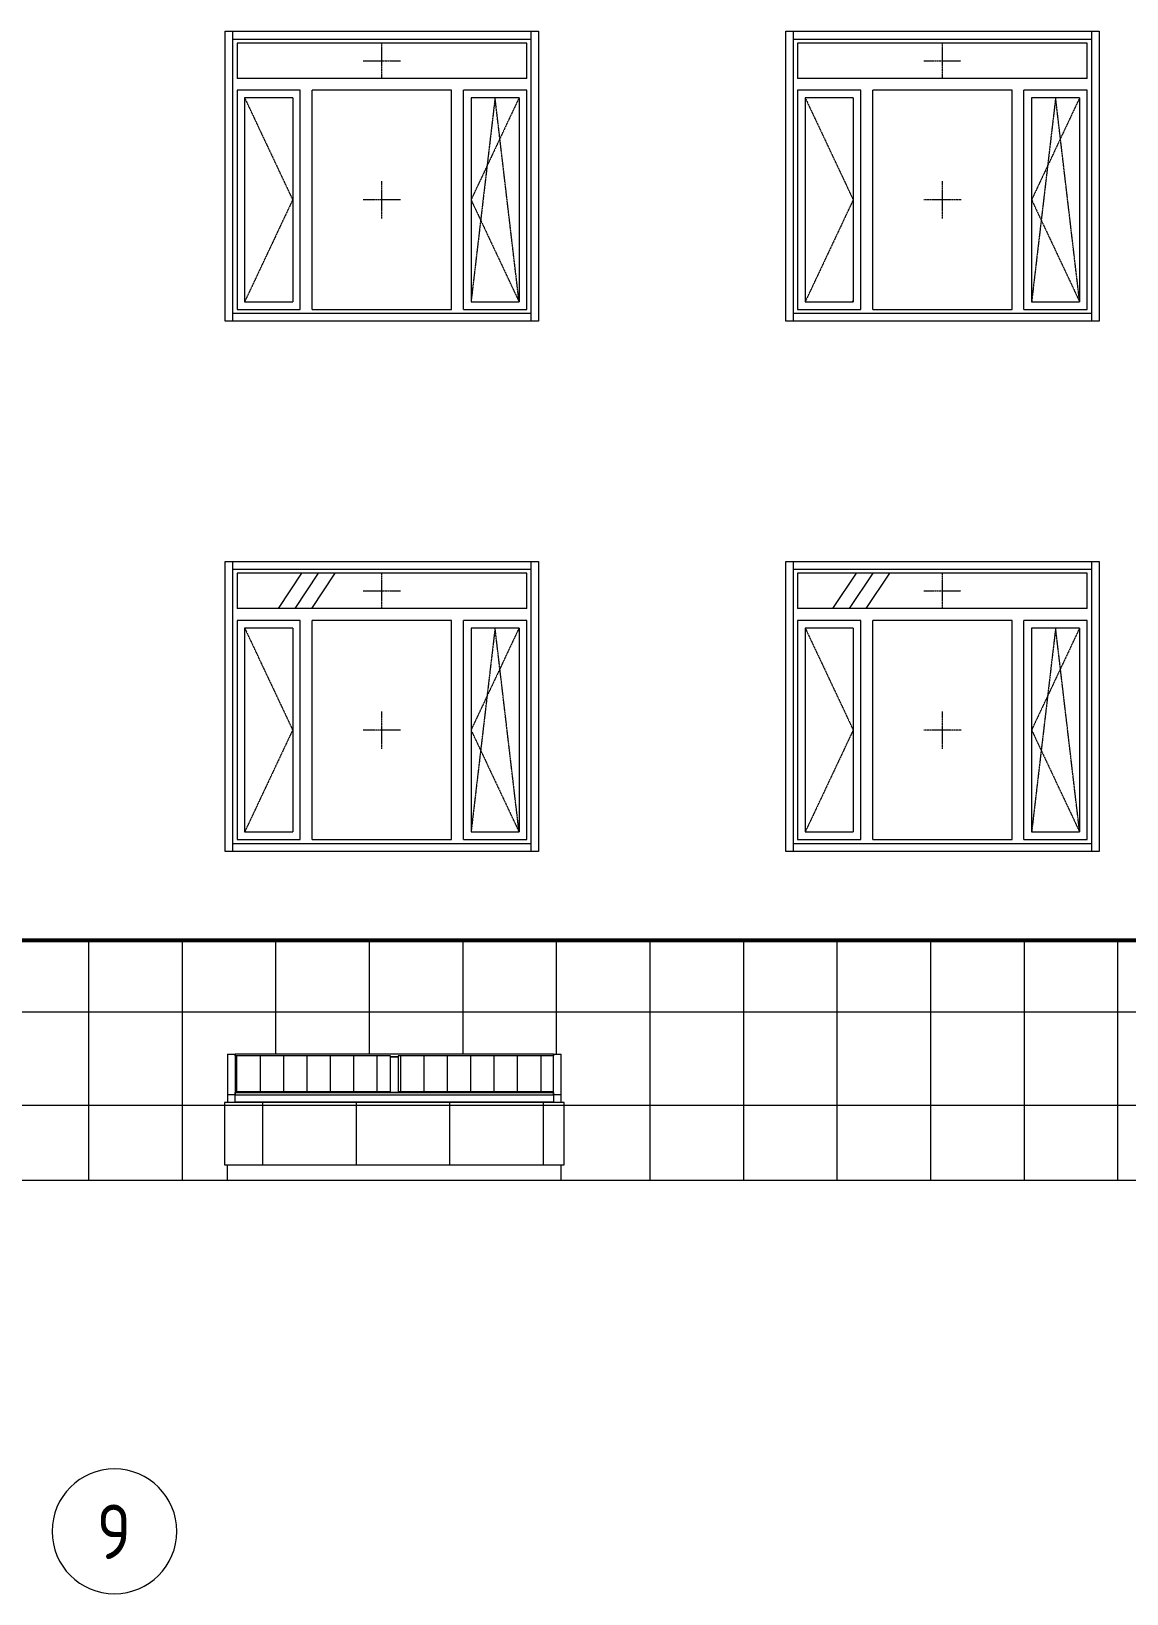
# Model space of a CAD drawing. Header units: millimetres. Extents: x -515342 to 330399, y -224905 to 507333.
# Drawn here: x 105780 to 112806, y -1932 to 8088 of the extents above; entities that cross this region are included whole.
import ezdxf

# ---------------------------------------------------------------- set-up
doc = ezdxf.new("R2010")
doc.units = ezdxf.units.MM
doc.linetypes.add('ASVP_Штриховая_ш2 п1', pattern=[3, 2, -1])
doc.layers.get('0').update_dxf_attribs({"lineweight": 0})
for name, color, linetype, lineweight in [('Витраж', 7, 'Continuous', 0), ('Линии', 7, 'Continuous', 0), ('Окна', 7, 'Continuous', 0), ('Окна открывание', 7, 'Continuous', 0), ('Оси', 7, 'Continuous', 0), ('Панели витража', 7, 'Continuous', 0), ('Стены внутренние', 7, 'Continuous', 0), ('Стены наружные', 7, 'Continuous', 0), ('Стены штриховка поверхности', 7, 'Continuous', 0)]:
    doc.layers.add(name, color=color, linetype=linetype, lineweight=lineweight)
doc.styles.add('GOST Common', font='', dxfattribs={"width": 0.9, "height": 350})
doc.styles.get('GOST Common').set_extended_font_data('GOST Common')
pattern_1 = [(236.31, (1066.07, 1244.6), (-1777.9963, -3556.002), [641.067, -5769.603]), (236.31, (1101.63, 1137.9), (-1777.9963, -3556.002), [384.64, -6026.03]), (236.31, (888.27, 1137.9), (-1777.9963, -3556.002), [384.64, -6026.03])]
pattern_2 = [(90, (-0.73, -6061.46), (-150, 9e-15), [])]
pattern_3 = [(90, (-0.73, 5281.66), (-150, 9e-15), [])]

# ---------------------------------------------------------------- blocks, each defined once
blk = doc.blocks.new('Окно_ПВХ_3Створки_1Фрамуга-верх - АР_Окно_ОП_1820_h_х1970_3ст2фр-в-V15-О_АР_Эскиз_Фасад 12-1 копия 1')
at = {"layer": 'Окна'}
h = blk.add_hatch(dxfattribs=at)
h.set_pattern_fill('FP_1', color=256, style=0, pattern_type=2)
h.set_pattern_definition(pattern_1)
h.paths.add_polyline_path([(-71911, 885), (-71712, 885), (-71712, 2193), (-72020, 2193), (-72020, 885)])
h = blk.add_hatch(dxfattribs=at)
h.set_pattern_fill('FP_1', color=256, style=0, pattern_type=2)
h.set_pattern_definition(pattern_1)
h.paths.add_polyline_path([(-70562, 885), (-70260, 885), (-70260, 2193), (-70568, 2193), (-70568, 885)])
at = {"layer": 'Окна открывание'}
h = blk.add_hatch(dxfattribs=at)
h.set_pattern_fill('FP_1', color=256, style=0, pattern_type=2)
h.set_pattern_definition(pattern_1)
h.paths.add_polyline_path([(-70787, 2318), (-70211, 2318), (-70211, 2544), (-72069, 2544), (-72069, 2318), (-71236, 2318)])
at = {"layer": 'Окна'}
for p, q in [((-70211, 2544), (-72069, 2544)), ((-72069, 2544), (-72069, 2318)), ((-70211, 2318), (-70211, 2544)), ((-70211, 2318), (-72069, 2318)), ((-71663, 2242), (-72069, 2242)), ((-72069, 2242), (-72069, 836)), ((-71663, 836), (-71663, 2242)), ((-70693, 2242), (-71587, 2242)), ((-71587, 836), (-71587, 2242)), ((-70693, 836), (-70693, 2242)), ((-70211, 2242), (-70617, 2242)), ((-70617, 836), (-70617, 2242)), ((-70211, 836), (-70211, 2242)), ((-72020, 2193), (-72020, 885)), ((-71712, 2193), (-72020, 2193)), ((-71712, 2193), (-71712, 885)), ((-70568, 2193), (-70568, 885)), ((-70260, 2193), (-70568, 2193)), ((-70260, 2193), (-70260, 885)), ((-72069, 836), (-71663, 836)), ((-72020, 885), (-71712, 885)), ((-71587, 836), (-70693, 836)), ((-70617, 836), (-70211, 836)), ((-70568, 885), (-70260, 885))]:
    blk.add_line(p, q, dxfattribs=at)
at = {"layer": 'Окна открывание', "linetype": 'ASVP_Штриховая_ш2 п1'}
for p, q in [((-71140, 2318), (-71140, 2544)), ((-71260, 2431), (-71020, 2431)), ((-72020, 2193), (-71712, 1539)), ((-70414, 2193), (-70568, 885)), ((-70260, 2193), (-70568, 1539)), ((-70260, 885), (-70414, 2193)), ((-71140, 1419), (-71140, 1659)), ((-71712, 1539), (-72020, 885)), ((-71020, 1539), (-71260, 1539)), ((-70568, 1539), (-70260, 885))]:
    blk.add_line(p, q, dxfattribs=at)
blk = doc.blocks.new('Окно_ПВХ_3Створки_1Фрамуга-верх - АР_Окно_ОП_1820_h_х1970_3ст2фр-в-V16-О_АР_Эскиз_Фасад 12-1 копия 1')
at = {"layer": 'Окна'}
h = blk.add_hatch(dxfattribs=at)
h.set_pattern_fill('FP_1', color=256, style=0, pattern_type=2)
h.set_pattern_definition(pattern_1)
h.paths.add_polyline_path([(-75509, 885), (-75307, 885), (-75307, 2193), (-75615, 2193), (-75615, 885)])
h = blk.add_hatch(dxfattribs=at)
h.set_pattern_fill('FP_1', color=256, style=0, pattern_type=2)
h.set_pattern_definition(pattern_1)
h.paths.add_polyline_path([(-74160, 885), (-73855, 885), (-73855, 2193), (-74163, 2193), (-74163, 885)])
at = {"layer": 'Окна открывание'}
h = blk.add_hatch(dxfattribs=at)
h.set_pattern_fill('FP_1', color=256, style=0, pattern_type=2)
h.set_pattern_definition(pattern_1)
h.paths.add_polyline_path([(-75664, 2318), (-73806, 2318), (-73806, 2544), (-75664, 2544), (-75664, 2432)])
at = {"layer": 'Окна'}
for p, q in [((-73806, 2544), (-75664, 2544)), ((-75664, 2544), (-75664, 2318)), ((-73806, 2318), (-73806, 2544)), ((-73806, 2318), (-75664, 2318)), ((-75258, 2242), (-75664, 2242)), ((-75664, 2242), (-75664, 836)), ((-75258, 836), (-75258, 2242)), ((-74288, 2242), (-75182, 2242)), ((-75182, 836), (-75182, 2242)), ((-74288, 836), (-74288, 2242)), ((-73806, 2242), (-74212, 2242)), ((-74212, 836), (-74212, 2242)), ((-73806, 836), (-73806, 2242)), ((-75615, 2193), (-75615, 885)), ((-75307, 2193), (-75615, 2193)), ((-75307, 2193), (-75307, 885)), ((-74163, 2193), (-74163, 885)), ((-73855, 2193), (-74163, 2193)), ((-73855, 2193), (-73855, 885)), ((-75664, 836), (-75258, 836)), ((-75615, 885), (-75307, 885)), ((-75182, 836), (-74288, 836)), ((-74212, 836), (-73806, 836)), ((-74163, 885), (-73855, 885))]:
    blk.add_line(p, q, dxfattribs=at)
at = {"layer": 'Окна открывание', "linetype": 'ASVP_Штриховая_ш2 п1'}
for p, q in [((-74735, 2318), (-74735, 2544)), ((-74855, 2431), (-74615, 2431)), ((-75615, 2193), (-75307, 1539)), ((-74009, 2193), (-74163, 885)), ((-73855, 2193), (-74163, 1539)), ((-73855, 885), (-74009, 2193)), ((-74735, 1419), (-74735, 1659)), ((-75307, 1539), (-75615, 885)), ((-74615, 1539), (-74855, 1539)), ((-74163, 1539), (-73855, 885))]:
    blk.add_line(p, q, dxfattribs=at)
blk = doc.blocks.new('Окно_ПВХ_3Створки_1Фрамуга-верх - АР_Окно_ОП_1820_h_х1970_3ст2фр-в-V39-О_АР_Эскиз_Фасад 12-1 копия 1')
at = {"layer": 'Окна'}
h = blk.add_hatch(dxfattribs=at)
h.set_pattern_fill('FP_1', color=256, style=0, pattern_type=2)
h.set_pattern_definition(pattern_1)
h.paths.add_polyline_path([(-71911, 4285), (-71712, 4285), (-71712, 5593), (-72020, 5593), (-72020, 4285)])
h = blk.add_hatch(dxfattribs=at)
h.set_pattern_fill('FP_1', color=256, style=0, pattern_type=2)
h.set_pattern_definition(pattern_1)
h.paths.add_polyline_path([(-70562, 4285), (-70260, 4285), (-70260, 5593), (-70568, 5593), (-70568, 4285)])
for p, q in [((-70211, 5944), (-72069, 5944)), ((-72069, 5944), (-72069, 5718)), ((-70211, 5718), (-70211, 5944)), ((-70211, 5718), (-72069, 5718)), ((-71663, 5642), (-72069, 5642)), ((-72069, 5642), (-72069, 4236)), ((-71663, 4236), (-71663, 5642)), ((-70693, 5642), (-71587, 5642)), ((-71587, 4236), (-71587, 5642)), ((-70693, 4236), (-70693, 5642)), ((-70211, 5642), (-70617, 5642)), ((-70617, 4236), (-70617, 5642)), ((-70211, 4236), (-70211, 5642)), ((-72020, 5593), (-72020, 4285)), ((-71712, 5593), (-72020, 5593)), ((-71712, 5593), (-71712, 4285)), ((-70568, 5593), (-70568, 4285)), ((-70260, 5593), (-70568, 5593)), ((-70260, 5593), (-70260, 4285)), ((-72069, 4236), (-71663, 4236)), ((-72020, 4285), (-71712, 4285)), ((-71587, 4236), (-70693, 4236)), ((-70617, 4236), (-70211, 4236)), ((-70568, 4285), (-70260, 4285))]:
    blk.add_line(p, q, dxfattribs=at)
at = {"layer": 'Окна открывание', "linetype": 'ASVP_Штриховая_ш2 п1'}
for p, q in [((-71140, 5718), (-71140, 5944)), ((-71260, 5831), (-71020, 5831)), ((-72020, 5593), (-71712, 4939)), ((-70414, 5593), (-70568, 4285)), ((-70260, 5593), (-70568, 4939)), ((-70260, 4285), (-70414, 5593)), ((-71140, 4819), (-71140, 5059)), ((-71712, 4939), (-72020, 4285)), ((-71020, 4939), (-71260, 4939)), ((-70568, 4939), (-70260, 4285))]:
    blk.add_line(p, q, dxfattribs=at)
blk = doc.blocks.new('Окно_ПВХ_3Створки_1Фрамуга-верх - АР_Окно_ОП_1820_h_х1970_3ст2фр-в-V40-О_АР_Эскиз_Фасад 12-1 копия 1')
at = {"layer": 'Окна'}
h = blk.add_hatch(dxfattribs=at)
h.set_pattern_fill('FP_1', color=256, style=0, pattern_type=2)
h.set_pattern_definition(pattern_1)
h.paths.add_polyline_path([(-75509, 4285), (-75307, 4285), (-75307, 5593), (-75615, 5593), (-75615, 4285)])
h = blk.add_hatch(dxfattribs=at)
h.set_pattern_fill('FP_1', color=256, style=0, pattern_type=2)
h.set_pattern_definition(pattern_1)
h.paths.add_polyline_path([(-74160, 4285), (-73855, 4285), (-73855, 5593), (-74163, 5593), (-74163, 4285)])
for p, q in [((-73806, 5944), (-75664, 5944)), ((-75664, 5944), (-75664, 5718)), ((-73806, 5718), (-73806, 5944)), ((-73806, 5718), (-75664, 5718)), ((-75258, 5642), (-75664, 5642)), ((-75664, 5642), (-75664, 4236)), ((-75258, 4236), (-75258, 5642)), ((-74288, 5642), (-75182, 5642)), ((-75182, 4236), (-75182, 5642)), ((-74288, 4236), (-74288, 5642)), ((-73806, 5642), (-74212, 5642)), ((-74212, 4236), (-74212, 5642)), ((-73806, 4236), (-73806, 5642)), ((-75615, 5593), (-75615, 4285)), ((-75307, 5593), (-75615, 5593)), ((-75307, 5593), (-75307, 4285)), ((-74163, 5593), (-74163, 4285)), ((-73855, 5593), (-74163, 5593)), ((-73855, 5593), (-73855, 4285)), ((-75664, 4236), (-75258, 4236)), ((-75615, 4285), (-75307, 4285)), ((-75182, 4236), (-74288, 4236)), ((-74212, 4236), (-73806, 4236)), ((-74163, 4285), (-73855, 4285))]:
    blk.add_line(p, q, dxfattribs=at)
at = {"layer": 'Окна открывание', "linetype": 'ASVP_Штриховая_ш2 п1'}
for p, q in [((-74735, 5718), (-74735, 5944)), ((-74855, 5831), (-74615, 5831)), ((-75615, 5593), (-75307, 4939)), ((-74009, 5593), (-74163, 4285)), ((-73855, 5593), (-74163, 4939)), ((-73855, 4285), (-74009, 5593)), ((-74735, 4819), (-74735, 5059)), ((-75307, 4939), (-75615, 4285)), ((-74615, 4939), (-74855, 4939)), ((-74163, 4939), (-73855, 4285))]:
    blk.add_line(p, q, dxfattribs=at)
blk = doc.blocks.new('Прямоугольный импост - АР_Откос_Металлический_50х330 Белый Правый-9899493-О_АР_Эскиз_Фасад 12-1 копия 1')
at = {"layer": 'Витраж'}
for p, q in [((-9974, 2570), (-9974, 2620)), ((-9974, 2620), (-8064, 2620)), ((-8064, 2620), (-8064, 2570)), ((-9974, 2570), (-8064, 2570))]:
    blk.add_line(p, q, dxfattribs=at)
blk = doc.blocks.new('Прямоугольный импост - АР_Откос_Металлический_50х330 Белый Левый-9898761-О_АР_Эскиз_Фасад 12-1 копия 1')
at = {"layer": 'Витраж'}
for p, q in [((-9974, 760), (-9974, 810)), ((-8064, 810), (-9974, 810)), ((-8064, 810), (-8064, 760)), ((-8064, 760), (-9974, 760))]:
    blk.add_line(p, q, dxfattribs=at)
blk = doc.blocks.new('Прямоугольный импост - АР_Откос_Металлический_50х330 Белый Правый-9899492-О_АР_Эскиз_Фасад 12-1 копия 1')
at = {"layer": 'Витраж'}
for p, q in [((-8064, 2620), (-8014, 2620)), ((-8064, 2620), (-8064, 760)), ((-8014, 2620), (-8014, 760)), ((-8014, 760), (-8064, 760))]:
    blk.add_line(p, q, dxfattribs=at)
blk = doc.blocks.new('Прямоугольный импост - АР_Откос_Металлический_50х330 Белый Левый-V99-О_АР_Эскиз_Фасад 12-1 копия 1')
at = {"layer": 'Витраж'}
for p, q in [((-10024, 2620), (-9974, 2620)), ((-10024, 760), (-10024, 2620)), ((-9974, 760), (-9974, 2620)), ((-9974, 760), (-10024, 760))]:
    blk.add_line(p, q, dxfattribs=at)
blk = doc.blocks.new('Прямоугольный импост - АР_Откос_Металлический_50х330 Коричневый Правый-9899920-О_АР_Эскиз_Фасад 12-1 копия 1')
at = {"layer": 'Витраж'}
for p, q in [((-6359, 2570), (-6359, 2620)), ((-6359, 2620), (-4449, 2620)), ((-4449, 2620), (-4449, 2570)), ((-6359, 2570), (-4449, 2570))]:
    blk.add_line(p, q, dxfattribs=at)
blk = doc.blocks.new('Прямоугольный импост - АР_Откос_Металлический_50х330 Коричневый Левый-9899774-О_АР_Эскиз_Фасад 12-1 копия 1')
at = {"layer": 'Витраж'}
for p, q in [((-6359, 760), (-6359, 810)), ((-4449, 810), (-6359, 810)), ((-4449, 810), (-4449, 760)), ((-4449, 760), (-6359, 760))]:
    blk.add_line(p, q, dxfattribs=at)
blk = doc.blocks.new('Прямоугольный импост - АР_Откос_Металлический_50х330 Коричневый Правый-9899919-О_АР_Эскиз_Фасад 12-1 копия 1')
at = {"layer": 'Витраж'}
for p, q in [((-4449, 2620), (-4399, 2620)), ((-4449, 2620), (-4449, 760)), ((-4399, 2620), (-4399, 760)), ((-4399, 760), (-4449, 760))]:
    blk.add_line(p, q, dxfattribs=at)
blk = doc.blocks.new('Прямоугольный импост - АР_Откос_Металлический_50х330 Коричневый Левый-9899773-О_АР_Эскиз_Фасад 12-1 копия 1')
at = {"layer": 'Витраж'}
for p, q in [((-6409, 2620), (-6359, 2620)), ((-6409, 760), (-6409, 2620)), ((-6359, 760), (-6359, 2620)), ((-6359, 760), (-6409, 760))]:
    blk.add_line(p, q, dxfattribs=at)
blk = doc.blocks.new('Системная панель - АР_ПанельВитража_Монолитный поликарбонат 6мм-V243-О_АР_Эскиз_Фасад 12-1 копия 1')
at = {"layer": 'Панели витража'}
h = blk.add_hatch(dxfattribs=at)
h.set_pattern_fill('FP_24', color=256, style=0, pattern_type=2)
h.set_pattern_definition(pattern_2)
h.paths.add_polyline_path([(-75675, -780), (-74680, -780), (-74680, -551), (-75675, -551), (-75675, -619)])
h = blk.add_hatch(dxfattribs=at)
h.set_pattern_fill('FP_25', color=256, style=0, pattern_type=2)
h.set_pattern_definition(pattern_3)
h.paths.add_polyline_path([(-74680, -785), (-74680, -780), (-75675, -780), (-75675, -785), (-74834, -785)])
for p, q in [((-74680, -551), (-75675, -551)), ((-75675, -551), (-75675, -780)), ((-74680, -780), (-74680, -551)), ((-75675, -780), (-74680, -780)), ((-75675, -780), (-75675, -786)), ((-74680, -786), (-74680, -780))]:
    blk.add_line(p, q, dxfattribs=at)
blk = doc.blocks.new('Прямоугольный импост - АР_Импост_50х50 _труба_-V224-О_АР_Эскиз_Фасад 12-1 копия 1')
at = {"layer": 'Витраж'}
for p, q in [((-19756, -535), (-18736, -535)), ((-19756, -550), (-18736, -550)), ((-18736, -598), (-19756, -598)), ((-18736, -535), (-18736, -550)), ((-18736, -550), (-18736, -598))]:
    blk.add_line(p, q, dxfattribs=at)
blk = doc.blocks.new('Прямоугольный импост - АР_Импост_50х50 _труба_-10238077-О_АР_Эскиз_Фасад 12-1 копия 1')
at = {"layer": 'Витраж'}
for p, q in [((-20776, -301), (-20776, -290)), ((-19756, -290), (-20776, -290)), ((-19756, -306), (-19781, -306))]:
    blk.add_line(p, q, dxfattribs=at)
blk = doc.blocks.new('Прямоугольный импост - АР_Импост_50х50 _труба_-V225-О_АР_Эскиз_Фасад 12-1 копия 1')
at = {"layer": 'Витраж'}
for p, q in [((-20826, -290), (-20776, -290)), ((-20826, -290), (-20826, -550)), ((-20776, -290), (-20776, -301)), ((-20776, -550), (-20826, -550)), ((-20826, -550), (-20826, -598)), ((-20826, -598), (-20776, -598)), ((-20776, -535), (-20776, -550)), ((-20776, -598), (-20776, -550))]:
    blk.add_line(p, q, dxfattribs=at)
blk = doc.blocks.new('Прямоугольный импост - АР_Импост_50х50 _труба_-V226-О_АР_Эскиз_Фасад 12-1 копия 1')
at = {"layer": 'Витраж'}
for p, q in [((-18736, -290), (-18686, -290)), ((-18736, -301), (-18736, -290)), ((-18686, -550), (-18686, -290)), ((-18736, -550), (-18736, -535)), ((-18686, -550), (-18736, -550)), ((-18736, -550), (-18736, -598)), ((-18736, -598), (-18686, -598)), ((-18686, -598), (-18686, -550))]:
    blk.add_line(p, q, dxfattribs=at)
blk = doc.blocks.new('Системная панель - АР_ПанельВитража_Монолитный поликарбонат 6мм-V244-О_АР_Эскиз_Фасад 12-1 копия 1')
at = {"layer": 'Панели витража'}
h = blk.add_hatch(dxfattribs=at)
h.set_pattern_fill('FP_24', color=256, style=0, pattern_type=2)
h.set_pattern_definition(pattern_2)
h.paths.add_polyline_path([(-73635, -780), (-73635, -551), (-74630, -551), (-74630, -780), (-74385, -780)])
h = blk.add_hatch(dxfattribs=at)
h.set_pattern_fill('FP_25', color=256, style=0, pattern_type=2)
h.set_pattern_definition(pattern_3)
h.paths.add_polyline_path([(-74385, -785), (-73635, -785), (-73635, -780), (-74630, -780), (-74630, -785)])
for p, q in [((-73635, -551), (-74630, -551)), ((-74630, -551), (-74630, -780)), ((-73635, -780), (-73635, -551)), ((-74630, -780), (-73635, -780)), ((-74630, -780), (-74630, -786)), ((-73635, -786), (-73635, -780))]:
    blk.add_line(p, q, dxfattribs=at)
blk = doc.blocks.new('Прямоугольный импост - АР_Импост_50х50 _труба_-V228-О_АР_Эскиз_Фасад 12-1 копия 1')
at = {"layer": 'Витраж'}
for p, q in [((-20776, -550), (-20776, -535)), ((-20776, -535), (-19756, -535)), ((-20776, -598), (-20776, -550)), ((-20776, -550), (-19756, -550)), ((-19756, -598), (-20776, -598))]:
    blk.add_line(p, q, dxfattribs=at)
blk = doc.blocks.new('Прямоугольный импост - АР_Импост_50х50 _труба_-10238081-О_АР_Эскиз_Фасад 12-1 копия 1')
at = {"layer": 'Витраж'}
for p, q in [((-18736, -290), (-19756, -290)), ((-18736, -290), (-18736, -301)), ((-19731, -306), (-19756, -306))]:
    blk.add_line(p, q, dxfattribs=at)
blk = doc.blocks.new('Прямоугольный импост - АР_Импост_50х50 _труба_-10238181-О_АР_Эскиз_Фасад 12-1 копия 1')
at = {"layer": 'Витраж'}
for p, q in [((-19781, -306), (-19731, -306)), ((-19731, -535), (-19781, -535))]:
    blk.add_line(p, q, dxfattribs=at)
blk = doc.blocks.new('СД_Люблино_Фасады_rvt-1-О_АР_Эскиз_Фасад 12-1 копия 1')
at = {"layer": 'Стены штриховка поверхности', "true_color": 0xcacaca}
h = blk.add_hatch(dxfattribs=at)
h.set_pattern_fill('FP_3', color=9, style=0, pattern_type=2)
h.set_pattern_definition([(0, (-51650.9, 0), (0, 600), []), (90, (-51650.9, 0), (-600, 4e-14), [])])
h.paths.add_polyline_path([(-102135, -1350), (-83065, -1350), (-83065, -1250), (-83085, -1250), (-83085, -850), (-80905, -850), (-80905, -1250), (-80925, -1250), (-80925, -1350), (-75725, -1350), (-75725, -1250), (-75745, -1250), (-75745, -850), (-73565, -850), (-73565, -1250), (-73585, -1250), (-73585, -1350), (-68430, -1350), (-68430, -1250), (-68450, -1250), (-68450, -850), (-66270, -850), (-66270, -1250), (-66290, -1250), (-66289, -1350), (-64770, -1350), (-64770, -1250), (-64790, -1250), (-64790, -850), (-62610, -850), (-62610, -1250), (-62630, -1250), (-62630, -1350), (-60285, -1350), (-60285, -1250), (-60305, -1250), (-60305, -850), (-58125, -850), (-58125, -1250), (-58145, -1250), (-58145, -1350), (-56745, -1350), (-56745, -1250), (-56765, -1250), (-56765, -850), (-54585, -850), (-54585, -1250), (-54605, -1250), (-54605, -1350), (-52171, -1350), (-52171, 180), (-61580, 180), (-61580, -527), (-61575, -527), (-61575, -542), (-61580, -542), (-61579, -554), (-61578, -554), (-61578, -604), (-61580, -604), (-61580, -721), (-61581, -734), (-61586, -745), (-61593, -756), (-61602, -764), (-61612, -770), (-61624, -773), (-61636, -773), (-61648, -770), (-61658, -764), (-61667, -756), (-61674, -745), (-61679, -734), (-61680, -721), (-61680, -604), (-61681, -604), (-61681, -554), (-61680, -554), (-61680, -542), (-61685, -542), (-61685, -527), (-61680, -527), (-61680, 180), (-83680, 180), (-83680, -527), (-83675, -527), (-83675, -542), (-83680, -542), (-83679, -554), (-83678, -554), (-83678, -604), (-83680, -604), (-83680, -721), (-83681, -734), (-83686, -745), (-83693, -756), (-83702, -764), (-83712, -770), (-83724, -773), (-83736, -773), (-83748, -770), (-83758, -764), (-83767, -756), (-83774, -745), (-83779, -734), (-83780, -721), (-83780, -604), (-83781, -604), (-83781, -554), (-83780, -554), (-83780, -542), (-83785, -542), (-83785, -527), (-83780, -527), (-83780, 180), (-100680, 180), (-100680, -527), (-100675, -527), (-100675, -542), (-100680, -542), (-100679, -554), (-100678, -554), (-100678, -604), (-100680, -604), (-100680, -721), (-100681, -734), (-100686, -745), (-100696, -759), (-100702, -764), (-100712, -770), (-100724, -773), (-100736, -773), (-100748, -770), (-100758, -764), (-100767, -756), (-100774, -745), (-100779, -734), (-100780, -721), (-100780, -604), (-100782, -604), (-100782, -554), (-100780, -554), (-100780, -542), (-100785, -542), (-100785, -527), (-100780, -527), (-100780, 180), (-102135, 180), (-102135, -1000)])
h.paths.add_polyline_path([(-51692, -1000), (-51651, -1000), (-51651, 180), (-51721, 180), (-51721, -1000)])
h.paths.add_polyline_path([(-58345, -848), (-60285, -848), (-60285, -540), (-58145, -540), (-58145, -848), (-58195, -848)])
h.paths.add_polyline_path([(-82930, -848), (-83065, -848), (-83065, -540), (-80925, -540), (-80925, -848), (-82865, -848)])
h.paths.add_polyline_path([(-67863, -848), (-68430, -848), (-68430, -540), (-66290, -540), (-66290, -848), (-67638, -848)])
h.paths.add_polyline_path([(-73785, -848), (-75725, -848), (-75725, -540), (-73585, -540), (-73585, -848), (-73635, -848)])
h.paths.add_polyline_path([(-55700, -848), (-56745, -848), (-56745, -540), (-54605, -540), (-54605, -848), (-55675, -848)])
h.paths.add_polyline_path([(-62691, -848), (-64770, -848), (-64770, -540), (-62630, -540), (-62630, -848), (-62680, -848)])
h = blk.add_hatch(dxfattribs=at)
h.set_pattern_fill('FP_37', color=9, style=0, pattern_type=2)
h.set_pattern_definition([(0, (-75734.9, 0), (0, 600), []), (90, (-75734.9, 0), (-600, 4e-14), [])])
h.paths.add_polyline_path([(-75284, -1250), (-73565, -1250), (-73565, -850), (-75745, -850), (-75745, -1250), (-75509, -1250)])
at = {"layer": 'Стены внутренние'}
for p, q in [((-61680, 180), (-83680, 180)), ((-83675, 200), (-61685, 200)), ((-73565, -850), (-75745, -850)), ((-75745, -850), (-75745, -1250)), ((-73565, -1250), (-73565, -850)), ((-75745, -1250), (-73565, -1250))]:
    blk.add_line(p, q, dxfattribs=at)
at = {"layer": 'Стены наружные'}
blk.add_line((-61685, 190), (-83675, 190), dxfattribs=at)
at = {"layer": 'Витраж', "lineweight": 9}
for name, p in [('Прямоугольный импост - АР_Откос_Металлический_50х330 Белый Левый-V99-О_АР_Эскиз_Фасад 12-1 копия 1', (-65716, 3400)), ('Прямоугольный импост - АР_Откос_Металлический_50х330 Белый Правый-9899493-О_АР_Эскиз_Фасад 12-1 копия 1', (-65716, 3400)), ('Прямоугольный импост - АР_Откос_Металлический_50х330 Белый Правый-9899492-О_АР_Эскиз_Фасад 12-1 копия 1', (-65716, 3400)), ('Прямоугольный импост - АР_Откос_Металлический_50х330 Коричневый Левый-9899773-О_АР_Эскиз_Фасад 12-1 копия 1', (-65736, 3400)), ('Прямоугольный импост - АР_Откос_Металлический_50х330 Коричневый Правый-9899920-О_АР_Эскиз_Фасад 12-1 копия 1', (-65736, 3400)), ('Прямоугольный импост - АР_Откос_Металлический_50х330 Коричневый Правый-9899919-О_АР_Эскиз_Фасад 12-1 копия 1', (-65736, 3400)), ('Прямоугольный импост - АР_Откос_Металлический_50х330 Белый Левый-9898761-О_АР_Эскиз_Фасад 12-1 копия 1', (-65716, 3400)), ('Прямоугольный импост - АР_Откос_Металлический_50х330 Коричневый Левый-9899774-О_АР_Эскиз_Фасад 12-1 копия 1', (-65736, 3400)), ('Прямоугольный импост - АР_Откос_Металлический_50х330 Белый Левый-V99-О_АР_Эскиз_Фасад 12-1 копия 1', (-65716, 0)), ('Прямоугольный импост - АР_Откос_Металлический_50х330 Белый Правый-9899493-О_АР_Эскиз_Фасад 12-1 копия 1', (-65716, 0)), ('Прямоугольный импост - АР_Откос_Металлический_50х330 Белый Правый-9899492-О_АР_Эскиз_Фасад 12-1 копия 1', (-65716, 0)), ('Прямоугольный импост - АР_Откос_Металлический_50х330 Белый Левый-V99-О_АР_Эскиз_Фасад 12-1 копия 1', (-62121, 0)), ('Прямоугольный импост - АР_Откос_Металлический_50х330 Белый Правый-9899493-О_АР_Эскиз_Фасад 12-1 копия 1', (-62121, 0)), ('Прямоугольный импост - АР_Откос_Металлический_50х330 Белый Правый-9899492-О_АР_Эскиз_Фасад 12-1 копия 1', (-62121, 0)), ('Прямоугольный импост - АР_Откос_Металлический_50х330 Белый Левый-9898761-О_АР_Эскиз_Фасад 12-1 копия 1', (-65716, 0)), ('Прямоугольный импост - АР_Откос_Металлический_50х330 Белый Левый-9898761-О_АР_Эскиз_Фасад 12-1 копия 1', (-62121, 0)), ('Прямоугольный импост - АР_Импост_50х50 _труба_-V225-О_АР_Эскиз_Фасад 12-1 копия 1', (-54899, -250)), ('Прямоугольный импост - АР_Импост_50х50 _труба_-10238077-О_АР_Эскиз_Фасад 12-1 копия 1', (-54899, -250)), ('Прямоугольный импост - АР_Импост_50х50 _труба_-10238181-О_АР_Эскиз_Фасад 12-1 копия 1', (-54899, -250)), ('Прямоугольный импост - АР_Импост_50х50 _труба_-10238081-О_АР_Эскиз_Фасад 12-1 копия 1', (-54899, -250)), ('Прямоугольный импост - АР_Импост_50х50 _труба_-V226-О_АР_Эскиз_Фасад 12-1 копия 1', (-54899, -250)), ('Прямоугольный импост - АР_Импост_50х50 _труба_-V228-О_АР_Эскиз_Фасад 12-1 копия 1', (-54899, -250)), ('Прямоугольный импост - АР_Импост_50х50 _труба_-V224-О_АР_Эскиз_Фасад 12-1 копия 1', (-54899, -250))]:
    blk.add_blockref(name, p, dxfattribs=at)
at = {"layer": 'Окна', "lineweight": 9}
for name in ['Окно_ПВХ_3Створки_1Фрамуга-верх - АР_Окно_ОП_1820_h_х1970_3ст2фр-в-V40-О_АР_Эскиз_Фасад 12-1 копия 1', 'Окно_ПВХ_3Створки_1Фрамуга-верх - АР_Окно_ОП_1820_h_х1970_3ст2фр-в-V39-О_АР_Эскиз_Фасад 12-1 копия 1', 'Окно_ПВХ_3Створки_1Фрамуга-верх - АР_Окно_ОП_1820_h_х1970_3ст2фр-в-V16-О_АР_Эскиз_Фасад 12-1 копия 1', 'Окно_ПВХ_3Створки_1Фрамуга-верх - АР_Окно_ОП_1820_h_х1970_3ст2фр-в-V15-О_АР_Эскиз_Фасад 12-1 копия 1']:
    blk.add_blockref(name, (0, 0), dxfattribs=at)
at = {"layer": 'Панели витража', "lineweight": 9}
for name in ['Системная панель - АР_ПанельВитража_Монолитный поликарбонат 6мм-V243-О_АР_Эскиз_Фасад 12-1 копия 1', 'Системная панель - АР_ПанельВитража_Монолитный поликарбонат 6мм-V244-О_АР_Эскиз_Фасад 12-1 копия 1']:
    blk.add_blockref(name, (0, 0), dxfattribs=at)
blk = doc.blocks.new('Ось сетки - Круг_Ø8 мм-6577-О_АР_Эскиз_Фасад 12-1 копия 1')
at = {"layer": 'Оси'}
for start, end in [(360, 180), (180, 360)]:
    blk.add_arc((0, -3600), 400, start, end, dxfattribs=at)

msp = doc.modelspace()

# ---------------------------------------------------------------- linework, layer by layer
at = {"layer": 'Линии'}
msp.add_line((178865.989, 717.7355), (80619.6864, 717.7355), dxfattribs=at)
at = {"layer": 'Стены внутренние'}
for p, q in [((107038.7803, 717.7355), (107038.7803, 817.7355)), ((109178.7803, 717.7355), (109178.7803, 817.7355))]:
    msp.add_line(p, q, dxfattribs=at)

# ---------------------------------------------------------------- block references
msp.add_blockref('СД_Люблино_Фасады_rvt-1-О_АР_Эскиз_Фасад 12-1 копия 1', (182763.6864, 2067.7355))
at = {"layer": 'Оси'}
msp.add_blockref('Ось сетки - Круг_Ø8 мм-6577-О_АР_Эскиз_Фасад 12-1 копия 1', (106313.6864, 2067.7355), dxfattribs=at)

# ---------------------------------------------------------------- texts
at = {"layer": 'Оси', "insert": (106199.9058, -1359.7312), "char_height": 350, "width": 274.177125, "attachment_point": 1, "style": 'GOST Common'}
msp.add_mtext('\\fGOST Common|b0|i0|c204|p34|;\\W.9;9', dxfattribs=at)

doc.saveas('drawing.dxf')
